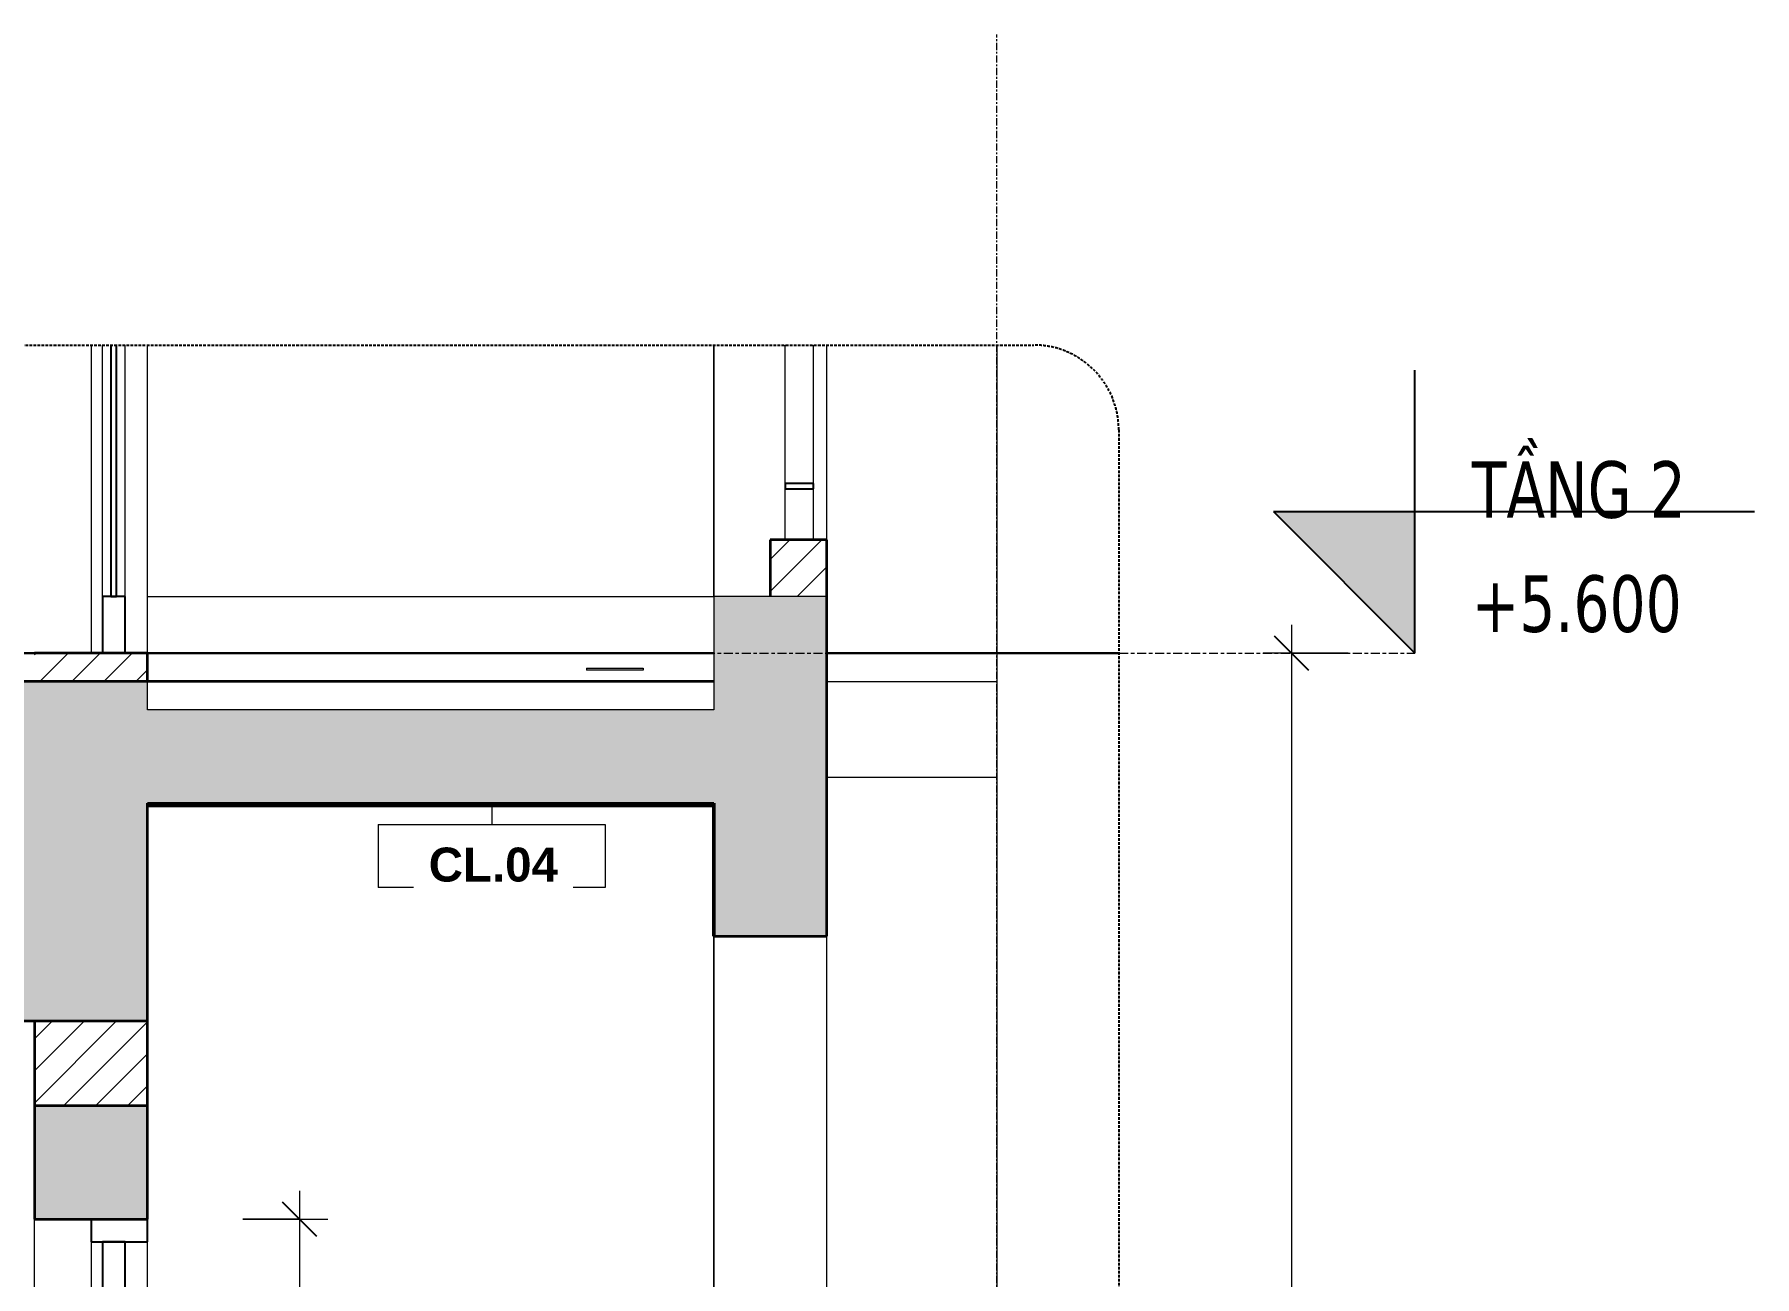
# Model space of a CAD drawing. Header units: millimetres. Extents: x 42054 to 236235, y 253 to 78637.
# Drawn here: x 67893 to 70932, y 4498 to 6693 of the extents above; entities that cross this region are included whole.
import ezdxf

# ---------------------------------------------------------------- set-up
doc = ezdxf.new("R2010")
doc.units = ezdxf.units.MM
for name, pattern in [('Centre', [31.75, 6.35, -4.7625, 15.875, -4.7625]), ('Grid Line', [22.225, 12.7, -3.175, 3.175, -3.175]), ('Hidden', [7.14375, 4.7625, -2.38125]), ('IMPORT-CENTER _2_', [40.64, 25.4, -5.08, 5.08, -5.08])]:
    doc.linetypes.add(name, pattern=pattern)
for name, color, linetype, lineweight in [('0-4', 90, 'Continuous', 5), ('A-ANNO-DIMS', 211, 'Continuous', 9), ('A-ANNO-DIMS-50', 211, 'Continuous', 9), ('A-CLNG-IDEN', 151, 'Continuous', 9), ('A-DETL-GENF', 92, 'Continuous', 18), ('A-DETL-GENF-4', 92, 'Hidden', 25), ('A-DETL-GENF-5', 9, 'Continuous', 18), ('A-DETL-MEDM', 33, 'Continuous', 35), ('A-DETL-THIN', 151, 'Continuous', 18), ('A-DOOR', 31, 'Continuous', 18), ('A-DOOR-4', 31, 'Continuous', 25), ('A-DOOR-FRAM', 31, 'Continuous', 25), ('A-DOOR-FRAM-1', 31, 'Continuous', 18), ('A-DOOR-GLAZ', 31, 'Continuous', 25), ('A-FLOR-2', 7, 'Continuous', 18), ('A-FLOR-FNSH-1', 250, 'Continuous', 35), ('A-FLOR-HRAL', 11, 'Continuous', 18), ('A-FLOR-HRAL-3', 11, 'Continuous', 25), ('A-FLOR-LEVL', 51, 'Continuous', 9), ('A-FLOR-LEVL-1', 51, 'Continuous', 25), ('A-FLOR-LEVL-2', 51, 'Centre', 9), ('A-FLOR-PATT-1', 253, 'Continuous', 18), ('A-WALL', 113, 'Continuous', 18), ('A-WALL-2', 250, 'Continuous', 35), ('A-WALL-PATT-2', 111, 'Continuous', 18), ('G-IMPT', 8, 'Continuous', 18), ('G-IMPT-5', 8, 'IMPORT-CENTER _2_', 18), ('M-EQPM', 50, 'Continuous', 18), ('M-EQPM-1', 7, 'Continuous', 18), ('M-EQPM-3', 50, 'Continuous', 25), ('S-BEAM-1', 7, 'Continuous', 18), ('S-BEAM-2', 90, 'Continuous', 50), ('S-COLS', 52, 'Continuous', 18), ('S-COLS-8', 7, 'Continuous', 18), ('S-GRID-1', 1, 'Grid Line', 9)]:
    doc.layers.add(name, color=color, linetype=linetype, lineweight=lineweight)
doc.styles.add('Arial_B_3', font='arialbd.ttf', dxfattribs={"height": 60})
doc.styles.add('Tahoma_B_1', font='tahomabd.ttf', dxfattribs={"width": 0.85, "height": 100})
doc.styles.add('UTM Avo', font='', dxfattribs={"width": 0.9, "height": 125})
doc.styles.get('UTM Avo').set_extended_font_data('UTM Avo')
doc.dimstyles.new('1_Dim_chi_tiet_2_5', dxfattribs={"dimscale": 304.8, "dimtxt": 124.912619, "dimasz": 0.19685, "dimexe": 0.164042, "dimexo": 0.0625, "dimgap": 0.016404, "dimtad": 1, "dimdec": 0, "dimrnd": 5, "dimzin": 0, "dimdsep": 46, "dimtxsty": 'UTM Avo', "dimblk1": 'OBLIQUE', "dimblk2": 'OBLIQUE', "dimsah": 1, "dimcen": 0.09, "dimdle": 0.164042, "dimazin": 0, "dimtfac": 1, "dimtdec": 4, "dimtix": 1, "dimtmove": 0, "dimatfit": 3, "dimfxl": 0.328084, "dimfxlon": 1, "dimtvp": 1, "dimtolj": 1, "dimtzin": 0, "dimarcsym": 2})
pattern_1 = [(50, (49739.84, 15773.77), (364.368, -31.878), [38.1, -419.1]), (355, (49739.84, 15773.77), (-70.486, 382.113), [30.48, -335.28]), (100.451, (49770.2, 15771.12), (293.885, 350.233), [32.38, -356.18]), (46.184, (49739.84, 15875.38), (542.158, -84.086), [57.15, -628.65]), (96.636, (49785, 15868.37), (474.805, 494.855), [48.57, -534.27]), (351.184, (49739.84, 15875.4), (474.81, 494.85), [45.72, -502.92]), (21, (49790.64, 15849.98), (303.2285, -204.5305), [38.1, -419.1]), (326, (49790.64, 15849.98), (123.604, 368.376), [30.48, -335.28]), (71.451, (49815.9, 15832.93), (426.834, 163.843), [32.38, -356.18]), (37.5, (49739.84, 15773.77), (6.1766, 169.1102), [3.353, -327.863, 3.353, -337.007, -336.55]), (37.5, (49739.84, 15773.77), (6.1766, 169.1102), [-671.576, 3.353, -333.197]), (7.5, (49739.84, 15773.77), (133.639, 200.3615), [3.353, -190.703, 3.353, -320.243, -128.27]), (7.5, (49739.84, 15773.77), (133.639, 200.3615), [-517.652, 3.353, -124.917]), (327.5, (49626.55, 15773.77), (271.1818, -11.4584), [3.353, -123.647, 3.353, -392.887, -525.78]), (327.5, (49626.55, 15773.77), (271.1818, -11.4584), [-523.24, 3.353, -522.427]), (317.5, (49575.75, 15773.77), (296.2585, 50.853), [3.353, -161.747, 3.353, -259.791, -373.38]), (317.5, (49575.75, 15773.77), (296.2585, 50.853), [-428.244, 3.353, -370.027]), (45, (49739.84, 15773.77), (-125.7236, 125.7236), []), (45, (49739.84, 15964.27), (-125.7236, 125.7236), [])]
pattern_2 = [(45, (64380.4, 15773.775), (-28.28427, 28.28427), [])]

# ---------------------------------------------------------------- blocks, each defined once
blk = doc.blocks.new('NCV_TKTC_KET CAU_rvt-2-TKCS_CĂN HỘ LOẠI 1A - MẶT CẮT 1')
at = {"layer": 'A-FLOR-PATT-1'}
h = blk.add_hatch(dxfattribs=at)
h.set_pattern_fill('FP_3', color=256, style=0, pattern_type=2)
h.set_pattern_definition(pattern_1)
h.paths.add_polyline_path([(54437.1, 5330), (54452.6, 5330), (54452.6, 5335), (53452.6, 5335), (53452.7, 5330), (54395.9, 5330)])
h = blk.add_hatch(dxfattribs=at)
h.set_pattern_fill('FP_3', color=256, style=0, pattern_type=2)
h.set_pattern_definition(pattern_1)
h.paths.add_polyline_path([(54437.1, 5330), (54452.6, 5330), (54452.6, 5335), (53452.6, 5335), (53452.7, 5330), (54395.9, 5330)])
at = {"layer": 'A-FLOR-2'}
for p, q in [((54652.6, 5550), (54952.6, 5550)), ((54952.6, 5550), (54952.6, 5380)), ((54952.6, 5380), (54652.6, 5380))]:
    blk.add_line(p, q, dxfattribs=at)
at = {"layer": 'A-FLOR-FNSH-1'}
blk.add_line((53452.6, 5330), (54452.6, 5330), dxfattribs=at)
at = {"layer": 'S-BEAM-1'}
for p, q in [((53452.6, 5550), (53452.6, 5700)), ((53452.6, 5700), (54452.6, 5700))]:
    blk.add_line(p, q, dxfattribs=at)
at = {"layer": 'S-BEAM-2'}
blk.add_line((54452.6, 5335), (54452.6, 5100), dxfattribs=at)
at = {"layer": 'S-COLS-8'}
blk.add_line((54952.6, 6144.4), (54952.6, 1540), dxfattribs=at)
blk = doc.blocks.new('THU NUOC - THU NUOC-461820-TKCS_CĂN HỘ LOẠI 1A - MẶT CẮT 1')
at = {"layer": 'M-EQPM-1'}
for p, q in [((54227.635618, 5573.175), (54327.635618, 5573.175)), ((54227.635618, 5573.175), (54227.635618, 5570)), ((54327.635618, 5570), (54227.635618, 5570)), ((54327.635618, 5573.175), (54327.635618, 5570))]:
    blk.add_line(p, q, dxfattribs=at)
blk = doc.blocks.new('NCV_TKTC_TANG 2_rvt-2-TKCS_CĂN HỘ LOẠI 1A - MẶT CẮT 1')
at = {"layer": 'A-FLOR-FNSH-1'}
blk.add_line((54452.6, 5550), (53452.7, 5550), dxfattribs=at)
at = {"layer": 'M-EQPM'}
blk.add_blockref('THU NUOC - THU NUOC-461820-TKCS_CĂN HỘ LOẠI 1A - MẶT CẮT 1', (0, 0), dxfattribs=at)
blk = doc.blocks.new('DEG_02-DEG_03 - DEG_02B-1800x2400mm-CỬA ĐI 02 CÁNH TRƯỢT-2213204-TKCS_CĂN HỘ LOẠI 1A - MẶT CẮT 1')
at = {"layer": 'A-DOOR'}
blk.add_line((53452.6, 2200), (53452.6, 4560), dxfattribs=at)
at = {"layer": 'A-DOOR-4'}
for p, q in [((53372.6, 4560), (53372.6, 4460)), ((53412.6, 4560), (53372.6, 4560)), ((53412.6, 4460), (53412.6, 4560))]:
    blk.add_line(p, q, dxfattribs=at)
at = {"layer": 'A-DOOR-FRAM'}
for p, q in [((53352.6, 4600), (53352.6, 4560)), ((53452.6, 4560), (53452.6, 4600)), ((53352.6, 4560), (53452.6, 4560))]:
    blk.add_line(p, q, dxfattribs=at)
at = {"layer": 'A-DOOR-FRAM-1'}
blk.add_line((53352.6, 4560), (53352.6, 2200), dxfattribs=at)
blk = doc.blocks.new('DEG_02-DEG_03 - DEG_02-2500x2400mm-CỬA ĐI 02 CÁNH TRƯỢT-625766-TKCS_CĂN HỘ LOẠI 1A - MẶT CẮT 1')
at = {"layer": 'A-DOOR'}
for p, q in [((53372.6, 5700), (53372.6, 6144.4)), ((53412.6, 5700), (53412.6, 6144.4)), ((53412.6, 5700), (53412.6, 6144.4)), ((53452.6, 5600), (53452.6, 6144.4))]:
    blk.add_line(p, q, dxfattribs=at)
at = {"layer": 'A-DOOR-4'}
for p, q in [((53372.6, 5700), (53372.6, 5600)), ((53412.6, 5700), (53372.6, 5700)), ((53412.6, 5600), (53412.6, 5700)), ((53372.6, 5600), (53412.6, 5600))]:
    blk.add_line(p, q, dxfattribs=at)
at = {"layer": 'A-DOOR-FRAM-1'}
blk.add_line((53352.6, 6144.4), (53352.6, 5600), dxfattribs=at)
at = {"layer": 'A-DOOR-GLAZ'}
for p, q in [((53387.6, 6144.4), (53387.6, 5700)), ((53397.6, 5700), (53397.6, 6144.4)), ((53387.6, 5700), (53397.6, 5700))]:
    blk.add_line(p, q, dxfattribs=at)
blk = doc.blocks.new('Railing - 50 x 10mm-1251315-TKCS_CĂN HỘ LOẠI 1A - MẶT CẮT 1')
at = {"layer": 'A-FLOR-HRAL'}
for p, q in [((54578.6, 5900), (54578.6, 6144.4)), ((54628.6, 5900), (54628.6, 6144.4)), ((54578.6, 5800), (54578.6, 5890)), ((54628.6, 5800), (54628.6, 5890))]:
    blk.add_line(p, q, dxfattribs=at)
blk = doc.blocks.new('Railing - Railing-1234502-TKCS_CĂN HỘ LOẠI 1A - MẶT CẮT 1')
at = {"layer": 'A-FLOR-HRAL-3'}
for p, q in [((54628.564287, 5900), (54578.564287, 5900)), ((54578.564287, 5900), (54578.564287, 5890)), ((54628.564287, 5890), (54628.564287, 5900)), ((54578.564287, 5890), (54628.564287, 5890))]:
    blk.add_line(p, q, dxfattribs=at)
blk.add_blockref('Railing - 50 x 10mm-1251315-TKCS_CĂN HỘ LOẠI 1A - MẶT CẮT 1', (0, 0))
blk = doc.blocks.new('TKTC_XREF_251221_MB TANG 2-7 - TKTC_XREF_260130_MB TANG 2-5_dwg_THU NUOC - THU NUOC-444531-TKCS_MB TẦNG 1-4746810-TKCS_CĂN HỘ LOẠI 1A - MẶT CẮT 1')
at = {"layer": 'G-IMPT'}
for p, q in [((52953.5, 5600), (53103.5, 5600)), ((53103.5, 5600), (52953.5, 5600)), ((52978.5, 5600), (53078.5, 5600)), ((53078.5, 5600), (52978.5, 5600)), ((52983.5, 5600), (53073.5, 5600)), ((53073.5, 5600), (52983.5, 5600)), ((53073.5, 5600), (52983.5, 5600)), ((52983.5, 5600), (53073.5, 5600)), ((52996.4, 5600), (52996.4, 5600)), ((52996.4, 5600), (52996.4, 5600)), ((52996.4, 5600), (52996.4, 5600)), ((52996.4, 5600), (53020.5, 5600)), ((53020.5, 5600), (52996.4, 5600)), ((52996.4, 5600), (53060.6, 5600)), ((53060.6, 5600), (52996.4, 5600)), ((52996.4, 5600), (53060.6, 5600)), ((53060.6, 5600), (52996.4, 5600)), ((53008.8, 5600), (53008.8, 5600)), ((53008.8, 5600), (53008.8, 5600)), ((53008.8, 5600), (53048.3, 5600)), ((53048.3, 5600), (53008.8, 5600)), ((53008.8, 5600), (53048.3, 5600)), ((53048.3, 5600), (53008.8, 5600)), ((53018.7, 5600), (53018.7, 5600)), ((53018.7, 5600), (53018.7, 5600)), ((53018.7, 5600), (53038.3, 5600)), ((53038.3, 5600), (53018.7, 5600)), ((53018.7, 5600), (53038.3, 5600)), ((53038.3, 5600), (53018.7, 5600)), ((53060.6, 5600), (53036.5, 5600)), ((53036.5, 5600), (53060.6, 5600)), ((53038.3, 5600), (53038.3, 5600)), ((53038.3, 5600), (53038.3, 5600)), ((53048.3, 5600), (53048.3, 5600)), ((53048.3, 5600), (53048.3, 5600)), ((53060.6, 5600), (53060.6, 5600)), ((53060.6, 5600), (53060.6, 5600)), ((53060.6, 5600), (53060.6, 5600))]:
    blk.add_line(p, q, dxfattribs=at)
blk = doc.blocks.new('TKTC_XREF_251221_MB TANG 2-7 - TKTC_XREF_260130_MB TANG 2-5_dwg_THU NUOC - THU NUOC-444531-TKCS_MB TẦNG 1-4746804-TKCS_CĂN HỘ LOẠI 1A - MẶT CẮT 1')
at = {"layer": 'G-IMPT'}
for p, q in [((44453.7, 5600), (44303.7, 5600)), ((44303.7, 5600), (44453.7, 5600)), ((44428.7, 5600), (44328.7, 5600)), ((44328.7, 5600), (44428.7, 5600)), ((44423.7, 5600), (44333.7, 5600)), ((44333.7, 5600), (44423.7, 5600)), ((44333.7, 5600), (44423.7, 5600)), ((44423.7, 5600), (44333.7, 5600)), ((44346.7, 5600), (44346.7, 5600)), ((44346.7, 5600), (44346.7, 5600)), ((44346.7, 5600), (44346.7, 5600)), ((44346.7, 5600), (44370.7, 5600)), ((44370.7, 5600), (44346.7, 5600)), ((44410.9, 5600), (44346.7, 5600)), ((44346.7, 5600), (44410.9, 5600)), ((44410.9, 5600), (44346.7, 5600)), ((44346.7, 5600), (44410.9, 5600)), ((44359, 5600), (44359, 5600)), ((44359, 5600), (44359, 5600)), ((44398.5, 5600), (44359, 5600)), ((44359, 5600), (44398.5, 5600)), ((44398.5, 5600), (44359, 5600)), ((44359, 5600), (44398.5, 5600)), ((44368.9, 5600), (44368.9, 5600)), ((44368.9, 5600), (44368.9, 5600)), ((44388.5, 5600), (44368.9, 5600)), ((44368.9, 5600), (44388.5, 5600)), ((44388.5, 5600), (44368.9, 5600)), ((44368.9, 5600), (44388.5, 5600)), ((44410.9, 5600), (44386.7, 5600)), ((44386.7, 5600), (44410.9, 5600)), ((44388.5, 5600), (44388.5, 5600)), ((44388.5, 5600), (44388.5, 5600)), ((44398.5, 5600), (44398.5, 5600)), ((44398.5, 5600), (44398.5, 5600)), ((44410.9, 5600), (44410.9, 5600)), ((44410.9, 5600), (44410.9, 5600)), ((44410.9, 5600), (44410.9, 5600))]:
    blk.add_line(p, q, dxfattribs=at)
blk = doc.blocks.new('TKTC_XREF_251221_MB TANG 2-7 - TKTC_XREF_260130_MB TANG 2-5_dwg_$cc-4746805-TKCS_CĂN HỘ LOẠI 1A - MẶT CẮT 1')
at = {"layer": 'G-IMPT-5'}
for p, q in [((53644.2, 5600), (53491.2, 5600)), ((53567.7, 5600), (53567.7, 5600))]:
    blk.add_line(p, q, dxfattribs=at)
at = {"layer": 'M-EQPM'}
for p, q in [((53510.8, 5600), (53510.8, 5600)), ((53567.7, 5600), (53555.1, 5600)), ((53555.1, 5600), (53567.7, 5600)), ((53567.7, 5600), (53621.7, 5600)), ((53621.7, 5600), (53567.7, 5600)), ((53567.7, 5600), (53580.2, 5600)), ((53580.2, 5600), (53567.7, 5600))]:
    blk.add_line(p, q, dxfattribs=at)
blk = doc.blocks.new('TKTC_XREF_251221_MB TANG 2-7 - TKTC_XREF_260130_MB TANG 2-5_dwg_CUM U_DN100-V37-TKCS_CĂN HỘ LOẠI 1A - MẶT CẮT 1')
at = {"layer": 'G-IMPT'}
for p, q in [((53488.8, 5600), (53489.7, 5600)), ((53489.7, 5600), (53488.8, 5600)), ((53488.8, 5600), (53489.7, 5600)), ((53489.7, 5600), (53488.8, 5600)), ((53495.2, 5600), (53489.7, 5600)), ((53489.7, 5600), (53495.2, 5600)), ((53495.2, 5600), (53489.7, 5600)), ((53489.7, 5600), (53495.2, 5600)), ((53496.1, 5600), (53496.1, 5600)), ((53496.1, 5600), (53496.1, 5600)), ((53496.1, 5600), (53500.9, 5600)), ((53500.9, 5600), (53496.1, 5600)), ((53500.9, 5600), (53496.1, 5600)), ((53500.9, 5600), (53496.1, 5600)), ((53496.1, 5600), (53500.9, 5600)), ((53500.9, 5600), (53496.1, 5600)), ((53500.9, 5600), (53496.1, 5600)), ((53500.9, 5600), (53496.1, 5600)), ((53500.9, 5600), (53502.8, 5600)), ((53502.8, 5600), (53500.9, 5600)), ((53500.9, 5600), (53502.8, 5600)), ((53502.8, 5600), (53500.9, 5600)), ((53502.8, 5600), (53567.7, 5600)), ((53502.8, 5600), (53567.7, 5600)), ((53502.8, 5600), (53567.7, 5600)), ((53502.8, 5600), (53567.7, 5600)), ((53567.7, 5600), (53627, 5600)), ((53627, 5600), (53567.7, 5600)), ((53567.7, 5600), (53567.7, 5600)), ((53567.7, 5600), (53634.8, 5600)), ((53634.8, 5600), (53567.7, 5600))]:
    blk.add_line(p, q, dxfattribs=at)
blk = doc.blocks.new('TKTC_XREF_251221_MB TANG 2-7 - TKTC_XREF_251221_MB TANG 2-7-2039446-TKCS_CĂN HỘ LOẠI 1A - MẶT CẮT 1')
at = {"layer": 'M-EQPM'}
for p, q in [((53502.6, 5600), (53452.9, 5600)), ((53452.9, 5600), (53502.6, 5600)), ((53503.5, 5600), (53453.7, 5600)), ((53652.4, 5600), (53502.7, 5600)), ((53502.7, 5600), (53652.4, 5600)), ((53503.6, 5600), (53653.2, 5600))]:
    blk.add_line(p, q, dxfattribs=at)
at = {"layer": 'M-EQPM-3'}
for p, q in [((48852.6, 5600), (54452.6, 5600)), ((52927.6, 5600), (54452.6, 5600)), ((54452.6, 5600), (52927.6, 5600)), ((53452.6, 5600), (54452.6, 5600)), ((54452.6, 5600), (53452.6, 5600)), ((54652.6, 5600), (55168, 5600)), ((55168, 5600), (54652.6, 5600))]:
    blk.add_line(p, q, dxfattribs=at)
for name, p in [('TKTC_XREF_251221_MB TANG 2-7 - TKTC_XREF_260130_MB TANG 2-5_dwg_CUM U_DN100-V37-TKCS_CĂN HỘ LOẠI 1A - MẶT CẮT 1', (0, 0)), ('TKTC_XREF_251221_MB TANG 2-7 - TKTC_XREF_260130_MB TANG 2-5_dwg_CUM U_DN100-V37-TKCS_CĂN HỘ LOẠI 1A - MẶT CẮT 1', (0.8, 0)), ('TKTC_XREF_251221_MB TANG 2-7 - TKTC_XREF_260130_MB TANG 2-5_dwg_$cc-4746805-TKCS_CĂN HỘ LOẠI 1A - MẶT CẮT 1', (0, 0)), ('TKTC_XREF_251221_MB TANG 2-7 - TKTC_XREF_260130_MB TANG 2-5_dwg_$cc-4746805-TKCS_CĂN HỘ LOẠI 1A - MẶT CẮT 1', (0.8, 0)), ('TKTC_XREF_251221_MB TANG 2-7 - TKTC_XREF_260130_MB TANG 2-5_dwg_THU NUOC - THU NUOC-444531-TKCS_MB TẦNG 1-4746810-TKCS_CĂN HỘ LOẠI 1A - MẶT CẮT 1', (850.7, 0)), ('TKTC_XREF_251221_MB TANG 2-7 - TKTC_XREF_260130_MB TANG 2-5_dwg_THU NUOC - THU NUOC-444531-TKCS_MB TẦNG 1-4746804-TKCS_CĂN HỘ LOẠI 1A - MẶT CẮT 1', (9500.5, 0)), ('TKTC_XREF_251221_MB TANG 2-7 - TKTC_XREF_260130_MB TANG 2-5_dwg_THU NUOC - THU NUOC-444531-TKCS_MB TẦNG 1-4746810-TKCS_CĂN HỘ LOẠI 1A - MẶT CẮT 1', (1150.1, 0)), ('TKTC_XREF_251221_MB TANG 2-7 - TKTC_XREF_260130_MB TANG 2-5_dwg_THU NUOC - THU NUOC-444531-TKCS_MB TẦNG 1-4746810-TKCS_CĂN HỘ LOẠI 1A - MẶT CẮT 1', (1250.1, 0))]:
    blk.add_blockref(name, p)
blk = doc.blocks.new('BORDER VIEW - BORDER VIEW-3681073-TKCS_CĂN HỘ LOẠI 1A - MẶT CẮT 1')
at = {"layer": 'A-DETL-GENF-4'}
for p, q in [((44292.6, 6144.4), (55018, 6144.4)), ((55168, 5994.4), (55168, 1690))]:
    blk.add_line(p, q, dxfattribs=at)
blk.add_arc((55018, 5994.4), 150, 360, 90, dxfattribs=at)
blk = doc.blocks.new('Level - CAO ĐỘ LEVEL-350587-TKCS_CĂN HỘ LOẠI 1A - MẶT CẮT 1')
at = {"layer": 'A-FLOR-LEVL'}
blk.add_hatch(color=256, dxfattribs=at).paths.add_polyline_path([(55691.3, 2450), (55691.3, 2200), (55441.3, 2450)])
at = {"layer": 'A-FLOR-LEVL-1'}
for p, q in [((55691.3, 2200), (55691.3, 2700)), ((55441.3, 2450), (55691.3, 2200)), ((55441.3, 2450), (56291.3, 2450))]:
    blk.add_line(p, q, dxfattribs=at)
blk = doc.blocks.new('DIMBLOCK54-TKCS_CĂN HỘ LOẠI 1A - MẶT CẮT 1')
at = {"layer": 'A-ANNO-DIMS-50', "lineweight": 25}
for p, q in [((70114, 5600), (70084, 5630)), ((70114, 5600), (70144, 5570)), ((70114, 2200), (70084, 2230)), ((70114, 2200), (70144, 2170))]:
    blk.add_line(p, q, dxfattribs=at)
at = {"layer": 'A-ANNO-DIMS-50'}
for p, q in [((70114, 5650), (70114, 2150)), ((70214, 5600), (70064, 5600)), ((70114, 5600), (70214, 5600)), ((70214, 2200), (70064, 2200)), ((70114, 2200), (70214, 2200))]:
    blk.add_line(p, q, dxfattribs=at)
at = {"layer": 'A-ANNO-DIMS-50', "color": 0, "insert": (69951.6, 3728.8), "char_height": 125, "width": 410.824, "attachment_point": 1, "rotation": 90, "line_spacing_factor": 1.110334, "style": 'UTM Avo'}
blk.add_mtext('3400', dxfattribs=at)
blk = doc.blocks.new('_Oblique')
at = {"color": 0, "linetype": 'ByBlock', "lineweight": -2}
blk.add_line((-0.5, -0.5), (0.5, 0.5), dxfattribs=at)
blk = doc.blocks.new('DIMBLOCK55-TKCS_CĂN HỘ LOẠI 1A - MẶT CẮT 1')
at = {"layer": 'A-ANNO-DIMS-50'}
for p, q in [((68361.4, 4650), (68361.4, 2150)), ((68261.4, 4600), (68411.4, 4600)), ((68361.4, 4600), (68261.4, 4600)), ((68461.4, 2200), (68311.4, 2200)), ((68361.4, 2200), (68461.4, 2200))]:
    blk.add_line(p, q, dxfattribs=at)
at = {"layer": 'A-ANNO-DIMS-50', "lineweight": 25}
for p, q in [((68361.4, 4600), (68331.4, 4630)), ((68361.4, 4600), (68391.4, 4570)), ((68361.4, 2200), (68331.4, 2230)), ((68361.4, 2200), (68391.4, 2170))]:
    blk.add_line(p, q, dxfattribs=at)
at = {"layer": 'A-ANNO-DIMS-50', "color": 0, "insert": (68199, 3228.8), "char_height": 125, "width": 410.824, "attachment_point": 1, "rotation": 90, "line_spacing_factor": 1.110334, "style": 'UTM Avo'}
blk.add_mtext('2400', dxfattribs=at)
blk = doc.blocks.new('M_Ceiling Tag w Height - M_Ceiling Tag-4076437-TKCS_CĂN HỘ LOẠI 1A - MẶT CẮT 1')
at = {"layer": 'A-CLNG-IDEN'}
for p, q in [((51010.2, 5343.8), (51010.2, 5232.6)), ((51010.2, 5343.8), (51411.4, 5343.8)), ((51411.4, 5343.8), (51411.4, 5232.6)), ((51411.4, 5232.6), (51010.2, 5232.6))]:
    blk.add_line(p, q, dxfattribs=at)

msp = doc.modelspace()

# ---------------------------------------------------------------- hatches: boundary and pattern name
at = {"layer": 'A-DETL-GENF-5'}
h = msp.add_hatch(dxfattribs=at)
h.set_pattern_fill('FP_3', color=256, style=0, pattern_type=2)
h.set_pattern_definition([(50, (64380.4, 15773.77), (364.368, -31.8783), [38.1, -419.1]), (355, (64380.4, 15773.77), (-70.486, 382.113), [30.48, -335.28]), (100.451, (64410.76, 15771.12), (293.885, 350.233), [32.38, -356.18]), (46.184, (64380.4, 15875.38), (542.158, -84.086), [57.15, -628.65]), (96.636, (64425.6, 15868.37), (474.805, 494.855), [48.57, -534.27]), (351.184, (64380.4, 15875.4), (474.81, 494.85), [45.72, -502.92]), (21, (64431.2, 15849.98), (303.2285, -204.5305), [38.1, -419.1]), (326, (64431.2, 15849.98), (123.604, 368.376), [30.48, -335.28]), (71.451, (64456.47, 15832.93), (426.834, 163.843), [32.38, -356.18]), (37.5, (64380.4, 15773.77), (6.1766, 169.1102), [3.353, -327.863, 3.353, -337.007, -336.55]), (37.5, (64380.4, 15773.77), (6.1766, 169.1102), [-671.576, 3.353, -333.197]), (7.5, (64380.4, 15773.77), (133.6389, 200.3615), [3.353, -190.703, 3.353, -320.243, -128.27]), (7.5, (64380.4, 15773.77), (133.6389, 200.3615), [-517.652, 3.353, -124.917]), (327.5, (64267.12, 15773.77), (271.1818, -11.4584), [3.353, -123.647, 3.353, -392.887, -525.78]), (327.5, (64267.12, 15773.77), (271.1818, -11.4584), [-523.24, 3.353, -522.427]), (317.5, (64216.32, 15773.77), (296.2585, 50.853), [3.353, -161.747, 3.353, -259.791, -373.38]), (317.5, (64216.32, 15773.77), (296.2585, 50.853), [-428.244, 3.353, -370.027]), (45, (64380.4, 15773.77), (-125.7236, 125.7236), []), (45, (64380.4, 15964.27), (-125.7236, 125.7236), [])])
h.paths.add_polyline_path([(67893.2, 1550), (68093.2, 1550), (68093.2, 1925), (69093.1, 1925), (69093.1, 1700), (69293.2, 1700), (69293.1, 2300), (69093.1, 2300), (69093.1, 2100), (68093.2, 2100), (68093.2, 2150), (58783.1, 2150), (58783.1, 1960), (59093.2, 1960), (59093.2, 1550), (59693.2, 1550), (59693.2, 1980), (63593.5, 1980), (63593.5, 1750), (63793.5, 1750), (63793.5, 1980), (67793.2, 1980), (67793.2, 1550)])
h.paths.add_polyline_path([(59093.1, 4400), (59293.1, 4400), (59293.1, 4600), (59093.1, 4600)])
h.paths.add_polyline_path([(68093.2, 4600), (68093.2, 4800), (67893.2, 4800), (67893.2, 4600)])
h.paths.add_polyline_path([(59293.1, 4950), (59693.2, 4950), (59693.2, 5385), (63593.5, 5385), (63593.5, 5150), (63793.5, 5150), (63793.5, 5385), (67793.2, 5385), (67793.2, 4950), (68093.2, 4950), (68093.2, 5335), (69093.2, 5335), (69093.2, 5100), (69293.2, 5100), (69293.1, 5700), (69093.1, 5700), (69093.1, 5500), (68093.2, 5500), (68093.1, 5550), (58783.1, 5550), (58783.1, 5360), (59093.2, 5360), (59093.2, 4950), (59183.1, 4950)])
at = {"layer": 'A-WALL-PATT-2'}
h = msp.add_hatch(dxfattribs=at)
h.set_pattern_fill('FP_6', color=256, style=0, pattern_type=2)
h.set_pattern_definition(pattern_2)
h.paths.add_polyline_path([(69293.1, 5700), (69293.1, 5800), (69193.1, 5800), (69193.1, 5700), (69269.1, 5700)])
h = msp.add_hatch(dxfattribs=at)
h.set_pattern_fill('FP_6', color=256, style=0, pattern_type=2)
h.set_pattern_definition(pattern_2)
h.paths.add_polyline_path([(67912.2, 5550), (68093.1, 5550), (68093.1, 5600), (67893.1, 5600), (67893.1, 5550)])
h = msp.add_hatch(dxfattribs=at)
h.set_pattern_fill('FP_6', color=256, style=0, pattern_type=2)
h.set_pattern_definition(pattern_2)
h.paths.add_polyline_path([(67893.2, 2150), (68093.2, 2150), (68093.1, 2200), (67893.2, 2200)])
h.paths.add_polyline_path([(67943.2, 4800), (68093.2, 4800), (68093.2, 4950), (67893.2, 4950), (67893.2, 4800)])

# ---------------------------------------------------------------- linework, layer by layer
at = {"layer": 'A-CLNG-IDEN'}
msp.add_line((68701, 5330.7), (68701, 5297.1), dxfattribs=at)
at = {"layer": 'A-DETL-MEDM'}
for p, q in [((69293.2, 5100), (69293.2, 5700)), ((68093.2, 5550), (58783.1, 5550)), ((68093.2, 4950), (68093.2, 5335)), ((68093.2, 5335), (69093.2, 5335)), ((69093.2, 5335), (69093.2, 5100)), ((69093.2, 5100), (69293.2, 5100)), ((67793.2, 4950), (68093.2, 4950)), ((68093.2, 4800), (67893.2, 4800)), ((67893.2, 4800), (67893.2, 4600)), ((68093.2, 4600), (68093.2, 4800)), ((67893.2, 4600), (68093.2, 4600))]:
    msp.add_line(p, q, dxfattribs=at)
at = {"layer": 'A-DETL-THIN'}
for p, q in [((69293.2, 5700), (69093.1, 5700)), ((69093.1, 5700), (69093.1, 5500)), ((68093.2, 5500), (68093.2, 5550)), ((69093.1, 5500), (68093.2, 5500))]:
    msp.add_line(p, q, dxfattribs=at)
at = {"layer": 'A-FLOR-LEVL-2'}
msp.add_line((58431.7, 5600), (70331.8, 5600), dxfattribs=at)
at = {"layer": 'A-WALL'}
for p, q in [((69093.1, 5700), (69093.1, 6144.4)), ((69093.1, 2300), (69093.1, 5100)), ((67893.2, 2200), (67893.2, 4600))]:
    msp.add_line(p, q, dxfattribs=at)
at = {"layer": 'A-WALL-2'}
for p, q in [((69193.1, 5800), (69193.1, 5700)), ((69293.1, 5800), (69193.1, 5800)), ((69293.1, 5699.9), (69293.1, 5800)), ((68093.1, 5600), (67893.1, 5600)), ((68093.1, 5550), (68093.1, 5600)), ((67893.2, 4950), (67893.2, 4800)), ((68093.2, 4800), (68093.2, 4950))]:
    msp.add_line(p, q, dxfattribs=at)
at = {"layer": 'S-COLS'}
for p, q in [((69093.1, 6144.4), (69093.1, 5700)), ((69293.1, 5800), (69293.1, 6144.4)), ((69093.1, 5100), (69093.1, 2300)), ((69293.1, 2400), (69293.1, 5100))]:
    msp.add_line(p, q, dxfattribs=at)
at = {"layer": 'S-GRID-1'}
for p, q in [((69593.1, 5443.3), (69593.1, 6693.3)), ((69593.1, 1953.1), (69593.1, 5443.3))]:
    msp.add_line(p, q, dxfattribs=at)

# ---------------------------------------------------------------- block references
at = {"layer": '0-4'}
for name in ['NCV_TKTC_KET CAU_rvt-2-TKCS_CĂN HỘ LOẠI 1A - MẶT CẮT 1', 'NCV_TKTC_TANG 2_rvt-2-TKCS_CĂN HỘ LOẠI 1A - MẶT CẮT 1']:
    msp.add_blockref(name, (14640.6, 0), dxfattribs=at)
at = {"layer": 'A-CLNG-IDEN'}
msp.add_blockref('M_Ceiling Tag w Height - M_Ceiling Tag-4076437-TKCS_CĂN HỘ LOẠI 1A - MẶT CẮT 1', (17490.2, -46.7), dxfattribs=at)
at = {"layer": 'A-DETL-GENF'}
msp.add_blockref('BORDER VIEW - BORDER VIEW-3681073-TKCS_CĂN HỘ LOẠI 1A - MẶT CẮT 1', (14640.6, 0), dxfattribs=at)
at = {"layer": 'A-DOOR'}
for name in ['DEG_02-DEG_03 - DEG_02-2500x2400mm-CỬA ĐI 02 CÁNH TRƯỢT-625766-TKCS_CĂN HỘ LOẠI 1A - MẶT CẮT 1', 'DEG_02-DEG_03 - DEG_02B-1800x2400mm-CỬA ĐI 02 CÁNH TRƯỢT-2213204-TKCS_CĂN HỘ LOẠI 1A - MẶT CẮT 1']:
    msp.add_blockref(name, (14640.6, 0), dxfattribs=at)
at = {"layer": 'A-FLOR-HRAL'}
msp.add_blockref('Railing - Railing-1234502-TKCS_CĂN HỘ LOẠI 1A - MẶT CẮT 1', (14640.6, 0), dxfattribs=at)
at = {"layer": 'A-FLOR-LEVL-1'}
msp.add_blockref('Level - CAO ĐỘ LEVEL-350587-TKCS_CĂN HỘ LOẠI 1A - MẶT CẮT 1', (14640.6, 3400), dxfattribs=at)
at = {"layer": 'M-EQPM'}
msp.add_blockref('TKTC_XREF_251221_MB TANG 2-7 - TKTC_XREF_251221_MB TANG 2-7-2039446-TKCS_CĂN HỘ LOẠI 1A - MẶT CẮT 1', (14640.6, 0), dxfattribs=at)

# ---------------------------------------------------------------- texts
at = {"layer": 'A-FLOR-LEVL', "char_height": 100, "line_spacing_factor": 0.996129, "style": 'Tahoma_B_1'}
for s, insert, width, attachment_point in [('\\pt510,1020,1530,2040,2550,3060,3570,4080,4590,5100,5610,6120,6630,7140,7650,8160,8670,9180,9690,10200,10710,11220,11730,12240,12750,13260,13770,14280,14790,15300,15810,16320;TẦNG 2', (70432.1, 5837.2), 452.625, 7), ('\\pt212.5,425,637.5,850,1062.5,1275,1487.5,1700,1912.5,2125,2337.5,2550,2762.5,2975,3187.5,3400,3612.5,3825,4037.5,4250,4462.5,4675,4887.5,5100,5312.5,5525,5737.5,5950,6162.5,6375,6587.5,6800;+5.600', (70432.1, 5737.5), 441.575, 1)]:
    msp.add_mtext(s, dxfattribs=dict(at, insert=insert, width=width, attachment_point=attachment_point))

# ---------------------------------------------------------------- dimensions: what is measured, and where the dimension line sits
at = {"layer": 'A-ANNO-DIMS'}
for base, p1, p2, override, picture, middle in [((70114, 2200), (70214, 5600), (70214, 2200), {"dimpost": '<>', "dimfxl": 3400}, 'DIMBLOCK54-TKCS_CĂN HỘ LOẠI 1A - MẶT CẮT 1', (70044.3, 3900)), ((68361.4, 2200), (68261.4, 4600), (68461.4, 2200), {"dimpost": '<>', "dimfxl": 2408.318916}, 'DIMBLOCK55-TKCS_CĂN HỘ LOẠI 1A - MẶT CẮT 1', (68291.7, 3400))]:
    dim = msp.add_linear_dim(base=base, p1=p1, p2=p2, angle=90, dimstyle='1_Dim_chi_tiet_2_5', override=override, dxfattribs=at)
    dim.commit()
    dim.dimension.update_dxf_attribs({"geometry": picture, "text_midpoint": middle})

# ---------------------------------------------------------------- next in the draw order: texts
at = {"layer": 'A-CLNG-IDEN', "insert": (68703.8, 5225.9), "char_height": 60, "width": 251.5, "attachment_point": 5, "line_spacing_factor": 0.936439, "style": 'Arial_B_3', "bg_fill": 3, "box_fill_scale": 1.25, "bg_fill_color": 256, "bg_fill_true_color": 13158600, "bg_fill_transparency": 0}
msp.add_mtext('\\pt634.9998,1270.0002,1905,2539.9998,3175.0002,3810,4444.9998,5080.0002,5715,6349.9998,6985.0002,7620,8254.9998,8890.0002,9525,10159.9998,10795.0002,11430,12064.9998,12700.0002,13335,13969.9998,14605.0002,15240,15874.9998,16510.0002,17145,17779.9998,18415.0002,19050,19684.9998,20320.0002;CL.04', dxfattribs=at)

doc.saveas('drawing.dxf')
